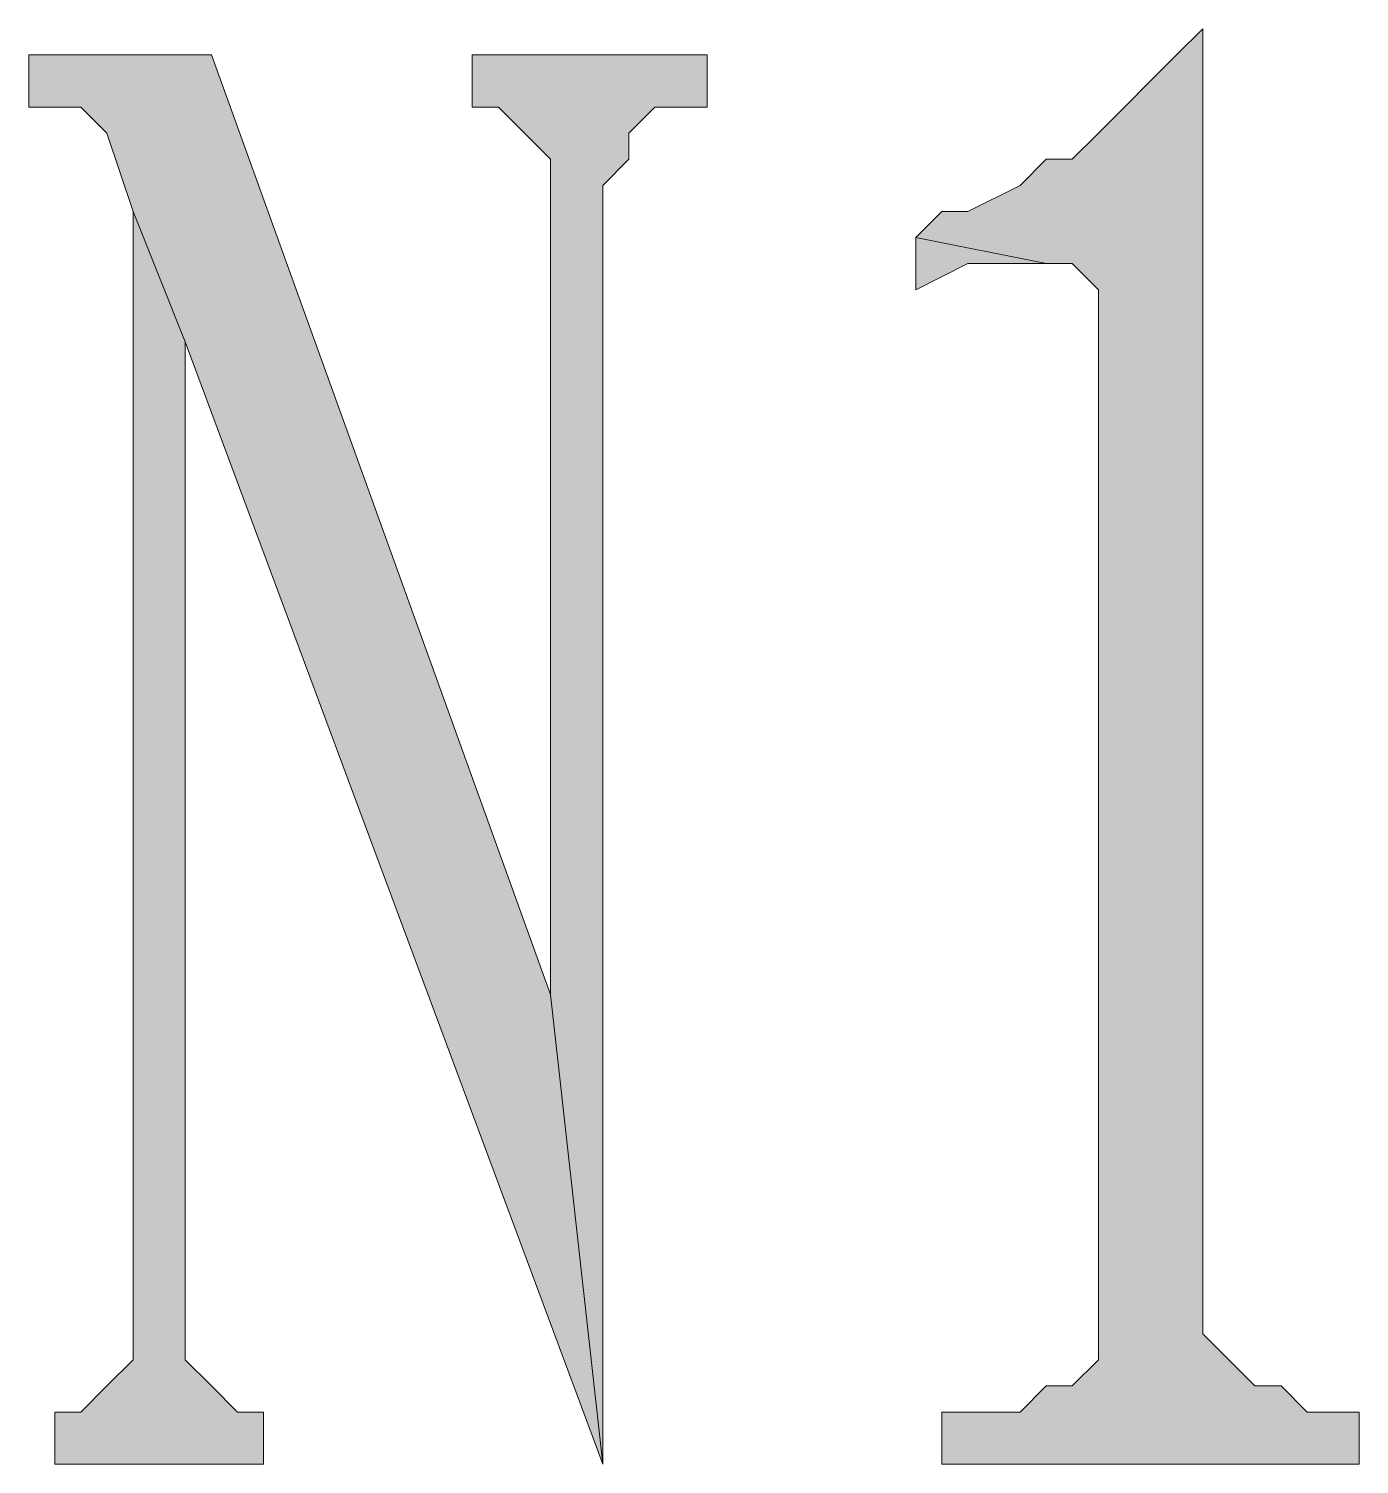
# Model space of a CAD drawing. Header units: inches. Extents: x 20 to 409, y 5 to 283.
# Drawn here: x 255.999 to 258.158, y 215.283 to 217.611 of the extents above; entities that cross this region are included whole.
import ezdxf

# ---------------------------------------------------------------- set-up
doc = ezdxf.new("R2010")
doc.units = ezdxf.units.IN
doc.header["$MEASUREMENT"] = 0
doc.layers.add('C00-00-00', color=7, linetype='Continuous')

msp = doc.modelspace()

# ---------------------------------------------------------------- hatches: boundary and pattern name
at = {"layer": 'C00-00-00'}
h = msp.add_hatch(color=0, dxfattribs=at)
h.dxf.hatch_style = 2
h.paths.add_polyline_path([(257.9038, 217.6109), (257.8614, 217.5686), (257.8191, 217.5263), (257.7768, 217.4839), (257.7344, 217.4416), (257.6921, 217.3993), (257.6498, 217.3993), (257.6074, 217.3569), (257.5228, 217.3146), (257.4804, 217.3146), (257.4381, 217.2723), (257.6498, 217.2299), (257.6921, 217.2299), (257.7344, 217.1876), (257.7344, 215.4519), (257.6921, 215.4096), (257.6498, 215.4096), (257.6074, 215.3673), (257.4804, 215.3673), (257.4804, 215.2826), (258.1578, 215.2826), (258.1578, 215.3673), (258.0731, 215.3673), (258.0308, 215.4096), (257.9884, 215.4096), (257.9461, 215.4519), (257.9038, 215.4943)])
h = msp.add_hatch(color=0, dxfattribs=at)
h.dxf.hatch_style = 2
h.paths.add_polyline_path([(256.2951, 217.5686), (255.9988, 217.5686), (255.9988, 217.4839), (256.0834, 217.4839), (256.1258, 217.4416), (256.1681, 217.3146), (256.2528, 217.1029), (256.9301, 215.2826), (256.8454, 216.0446)])
h = msp.add_hatch(color=0, dxfattribs=at)
h.dxf.hatch_style = 2
h.paths.add_polyline_path([(257.0994, 217.5686), (256.7184, 217.5686), (256.7184, 217.4839), (256.7608, 217.4839), (256.8031, 217.4416), (256.8454, 217.3993), (256.8454, 216.0446), (256.9301, 215.2826), (256.9301, 217.3569), (256.9724, 217.3993), (256.9724, 217.4416), (257.0148, 217.4839), (257.0994, 217.4839)])
h = msp.add_hatch(color=0, dxfattribs=at)
h.dxf.hatch_style = 2
h.paths.add_polyline_path([(256.1681, 217.3146), (256.1681, 215.4519), (256.1258, 215.4096), (256.0834, 215.3673), (256.0411, 215.3673), (256.0411, 215.2826), (256.3798, 215.2826), (256.3798, 215.3673), (256.3374, 215.3673), (256.2951, 215.4096), (256.2528, 215.4519), (256.2528, 217.1029)])
h = msp.add_hatch(color=0, dxfattribs=at)
h.dxf.hatch_style = 2
h.paths.add_polyline_path([(257.4381, 217.2723), (257.4381, 217.1876), (257.5228, 217.2299), (257.6498, 217.2299)])

# ---------------------------------------------------------------- linework, layer by layer
at = {"layer": 'C00-00-00', "color": 0, "lineweight": 0}
for points in [[(257.9038, 217.6109), (257.8614, 217.5686), (257.8191, 217.5263), (257.7768, 217.4839), (257.7344, 217.4416), (257.6921, 217.3993), (257.6498, 217.3993), (257.6074, 217.3569), (257.5228, 217.3146), (257.4804, 217.3146), (257.4381, 217.2723), (257.6498, 217.2299), (257.6921, 217.2299), (257.7344, 217.1876), (257.7344, 215.4519), (257.6921, 215.4096), (257.6498, 215.4096), (257.6074, 215.3673), (257.4804, 215.3673), (257.4804, 215.2826), (258.1578, 215.2826), (258.1578, 215.3673), (258.0731, 215.3673), (258.0308, 215.4096), (257.9884, 215.4096), (257.9461, 215.4519), (257.9038, 215.4943)], [(256.2951, 217.5686), (255.9988, 217.5686), (255.9988, 217.4839), (256.0834, 217.4839), (256.1258, 217.4416), (256.1681, 217.3146), (256.2528, 217.1029), (256.9301, 215.2826), (256.8454, 216.0446)], [(257.0994, 217.5686), (256.7184, 217.5686), (256.7184, 217.4839), (256.7608, 217.4839), (256.8031, 217.4416), (256.8454, 217.3993), (256.8454, 216.0446), (256.9301, 215.2826), (256.9301, 217.3569), (256.9724, 217.3993), (256.9724, 217.4416), (257.0148, 217.4839), (257.0994, 217.4839)], [(256.1681, 217.3146), (256.1681, 215.4519), (256.1258, 215.4096), (256.0834, 215.3673), (256.0411, 215.3673), (256.0411, 215.2826), (256.3798, 215.2826), (256.3798, 215.3673), (256.3374, 215.3673), (256.2951, 215.4096), (256.2528, 215.4519), (256.2528, 217.1029)], [(257.4381, 217.2723), (257.4381, 217.1876), (257.5228, 217.2299), (257.6498, 217.2299)]]:
    msp.add_lwpolyline(points, close=True, dxfattribs=at)

doc.saveas('drawing.dxf')
